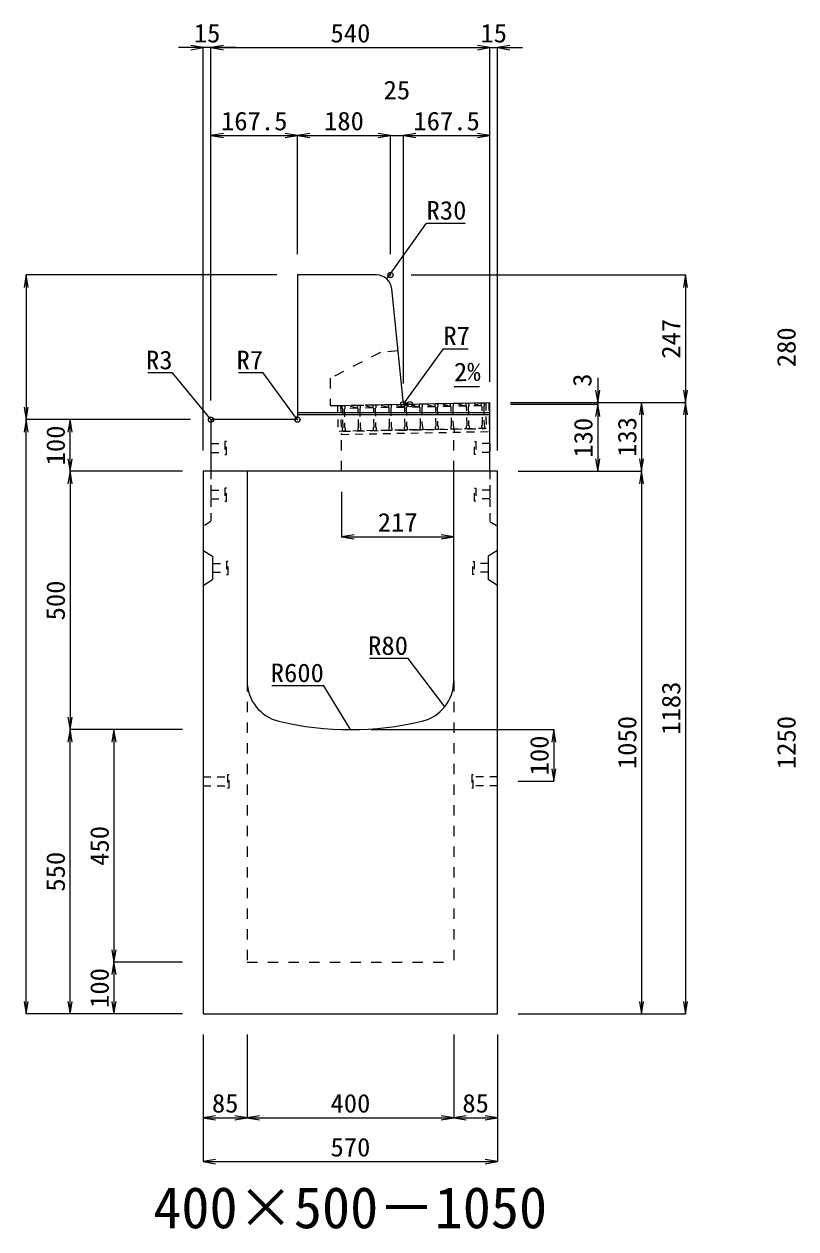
# Model space of a CAD drawing. Units: millimetres at full size; some dimension numbers follow another scale. Extents: x -18734 to 51600, y -18820 to 17820.
# Drawn here: x 33418 to 34913, y 8134 to 10466 of the extents above; entities that cross this region are included whole.
import ezdxf
from ezdxf.enums import TextEntityAlignment as Align

# ---------------------------------------------------------------- set-up
doc = ezdxf.new("R2010")
doc.units = ezdxf.units.MM
doc.header["$LTSCALE"] = 20
doc.header["$PDMODE"] = 32
doc.header["$PDSIZE"] = 10
doc.linetypes.add('USER1', pattern=[2, 1, -1])
doc.linetypes.add('USER2', pattern=[1.35, 0.75, -0.6])
for name, color, linetype, lineweight in [('インサート', 3, 'USER2', 9), ('グレーチング', 7, 'USER2', 5), ('受枠', 3, 'USER2', 9), ('寸法線', 7, 'Continuous', 13), ('引出線', 4, 'Continuous', 13), ('本体', 2, 'Continuous', 13), ('目地', 132, 'Continuous', 5)]:
    doc.layers.add(name, color=color, linetype=linetype, lineweight=lineweight)
doc.layers.add('作業エリア', color=11, linetype='Continuous')
doc.layers.add('文字', color=7, linetype='Continuous')
doc.styles.add('ＭＳ 明朝', font='')
doc.styles.get('ＭＳ 明朝').set_extended_font_data('MS Mincho')

# ---------------------------------------------------------------- blocks, each defined once
blk = doc.blocks.new('open_arrow')
at = {"color": 0, "linetype": 'Continuous', "lineweight": -2}
blk.add_lwpolyline([(7.5, 1.25), (0, 0), (7.5, -1.25)], dxfattribs=at)

msp = doc.modelspace()

# ---------------------------------------------------------------- linework, layer by layer
at = {"layer": 'インサート'}
for p, q in [((33810, 9657.5), (33807, 9657.5)), ((33807, 9657.5), (33807, 9632.5)), ((33810, 9632.5), (33810, 9657.5)), ((34290, 9657.5), (34293, 9657.5)), ((34290, 9632.5), (34290, 9657.5)), ((34293, 9657.5), (34293, 9632.5)), ((33780, 9653.5), (33807, 9653.5)), ((33780, 9653.5), (33780, 9636.5)), ((33780, 9636.5), (33807, 9636.5)), ((33807, 9632.5), (33810, 9632.5)), ((34293, 9632.5), (34290, 9632.5)), ((34320, 9653.5), (34293, 9653.5)), ((34320, 9636.5), (34293, 9636.5)), ((34320, 9653.5), (34320, 9636.5)), ((33780, 9563.5), (33807, 9563.5)), ((33780, 9563.5), (33780, 9546.5)), ((33810, 9567.5), (33807, 9567.5)), ((33807, 9567.5), (33807, 9542.5)), ((33810, 9542.5), (33810, 9567.5)), ((34290, 9567.5), (34293, 9567.5)), ((34290, 9542.5), (34290, 9567.5)), ((34293, 9567.5), (34293, 9542.5)), ((34320, 9563.5), (34293, 9563.5)), ((34320, 9563.5), (34320, 9546.5)), ((33780, 9546.5), (33807, 9546.5)), ((33807, 9542.5), (33810, 9542.5)), ((34293, 9542.5), (34290, 9542.5)), ((34320, 9546.5), (34293, 9546.5)), ((33783.2, 9421.5), (33810.2, 9421.5)), ((33783.2, 9421.5), (33783.2, 9404.5)), ((33813.2, 9425.5), (33810.2, 9425.5)), ((33810.2, 9425.5), (33810.2, 9400.5)), ((33813.2, 9400.5), (33813.2, 9425.5)), ((34286.8, 9425.5), (34289.8, 9425.5)), ((34286.8, 9400.5), (34286.8, 9425.5)), ((34289.8, 9425.5), (34289.8, 9400.5)), ((34316.8, 9421.5), (34289.8, 9421.5)), ((34316.8, 9421.5), (34316.8, 9404.5)), ((33783.2, 9404.5), (33810.2, 9404.5)), ((33810.2, 9400.5), (33813.2, 9400.5)), ((34289.8, 9400.5), (34286.8, 9400.5)), ((34316.8, 9404.5), (34289.8, 9404.5)), ((33765, 9008.5), (33812, 9008.5)), ((33765, 9008.5), (33765, 8991.5)), ((33815, 9012.5), (33812, 9012.5)), ((33812, 9012.5), (33812, 8987.5)), ((33815, 8987.5), (33815, 9012.5)), ((34288, 9012.5), (34285, 9012.5)), ((34285, 9012.5), (34285, 8987.5)), ((34288, 8987.5), (34288, 9012.5)), ((34335, 9008.5), (34288, 9008.5)), ((34335, 8991.5), (34335, 9008.5)), ((33765, 8991.5), (33812, 8991.5)), ((33812, 8987.5), (33815, 8987.5)), ((34285, 8987.5), (34288, 8987.5)), ((34335, 8991.5), (34288, 8991.5))]:
    msp.add_line(p, q, dxfattribs=at)
at = {"layer": 'グレーチング'}
for p, q in [((34033.97, 9727.46), (34308.92, 9732.79)), ((34064.08, 9722.05), (34038.97, 9727.56)), ((34094.07, 9722.63), (34068.96, 9728.14)), ((34124.07, 9723.21), (34098.96, 9728.72)), ((34154.06, 9723.79), (34128.95, 9729.3)), ((34154.06, 9723.79), (34129.07, 9723.3)), ((34184.06, 9724.37), (34158.95, 9729.88)), ((34184.06, 9724.37), (34159.06, 9723.88)), ((34214.05, 9724.95), (34188.94, 9730.46)), ((34214.05, 9724.95), (34189.06, 9724.46)), ((34244.05, 9725.53), (34218.93, 9731.04)), ((34244.05, 9725.53), (34219.05, 9725.05)), ((34274.04, 9726.11), (34248.93, 9731.62)), ((34274.04, 9726.11), (34249.05, 9725.63)), ((34304.04, 9726.69), (34278.92, 9732.2)), ((34304.04, 9726.69), (34279.04, 9726.21)), ((34064.08, 9722.05), (34039.08, 9721.56)), ((34094.07, 9722.63), (34069.08, 9722.14)), ((34124.07, 9723.21), (34099.07, 9722.72)), ((34034.94, 9677.47), (34309.89, 9682.79))]:
    msp.add_line(p, q, dxfattribs=at)
for points in [[(34033.97, 9727.46), (34038.97, 9727.56), (34039.08, 9721.56), (34038.1, 9720.54), (34038.8, 9684.55), (34039.82, 9683.57), (34039.94, 9677.57), (34034.94, 9677.47), (34034.82, 9683.47), (34035.8, 9684.49), (34035.1, 9720.48), (34034.09, 9721.47)], [(34068.8, 9685.13), (34069.81, 9684.15), (34069.93, 9678.15), (34064.93, 9678.05), (34064.82, 9684.05), (34065.8, 9685.07), (34065.1, 9721.07), (34064.08, 9722.05), (34063.96, 9728.04), (34068.96, 9728.14), (34069.08, 9722.14), (34068.1, 9721.12)], [(34098.79, 9685.71), (34099.81, 9684.73), (34099.92, 9678.73), (34094.93, 9678.63), (34094.81, 9684.63), (34095.79, 9685.65), (34095.09, 9721.65), (34094.07, 9722.63), (34093.96, 9728.62), (34098.96, 9728.72), (34099.07, 9722.72), (34098.09, 9721.7)], [(34128.78, 9686.29), (34129.8, 9685.31), (34129.92, 9679.31), (34124.92, 9679.21), (34124.8, 9685.21), (34125.78, 9686.23), (34125.09, 9722.23), (34124.07, 9723.21), (34123.95, 9729.21), (34128.95, 9729.3), (34129.07, 9723.3), (34128.09, 9722.28)], [(34158.78, 9686.87), (34159.8, 9685.89), (34159.91, 9679.89), (34154.91, 9679.8), (34154.8, 9685.79), (34155.78, 9686.81), (34155.08, 9722.81), (34154.06, 9723.79), (34153.95, 9729.79), (34158.95, 9729.88), (34159.06, 9723.88), (34158.08, 9722.86)], [(34185.77, 9687.39), (34185.08, 9723.39), (34184.06, 9724.37), (34183.94, 9730.37), (34188.94, 9730.46), (34189.06, 9724.46), (34188.08, 9723.45), (34188.77, 9687.45), (34189.79, 9686.47), (34189.91, 9680.47), (34184.91, 9680.38), (34184.79, 9686.37)], [(34215.77, 9687.97), (34215.07, 9723.97), (34214.05, 9724.95), (34213.94, 9730.95), (34218.93, 9731.04), (34219.05, 9725.05), (34218.07, 9724.03), (34218.77, 9688.03), (34219.79, 9687.05), (34219.9, 9681.05), (34214.9, 9680.96), (34214.79, 9686.96)], [(34249.05, 9725.63), (34248.06, 9724.61), (34248.76, 9688.61), (34249.78, 9687.63), (34249.9, 9681.63), (34244.9, 9681.54), (34244.78, 9687.54), (34245.76, 9688.56), (34245.07, 9724.55), (34244.05, 9725.53), (34243.93, 9731.53), (34248.93, 9731.62)], [(34279.04, 9726.21), (34278.06, 9725.19), (34278.76, 9689.19), (34279.78, 9688.21), (34279.89, 9682.21), (34274.89, 9682.12), (34274.78, 9688.12), (34275.76, 9689.14), (34275.06, 9725.13), (34274.04, 9726.11), (34273.92, 9732.11), (34278.92, 9732.2)], [(34304.89, 9682.7), (34304.77, 9688.7), (34305.75, 9689.72), (34305.05, 9725.71), (34304.04, 9726.69), (34303.92, 9732.69), (34308.92, 9732.79), (34309.03, 9726.79), (34308.05, 9725.77), (34308.75, 9689.77), (34309.77, 9688.79), (34309.89, 9682.79)]]:
    msp.add_lwpolyline(points, close=True, dxfattribs=at)
at = {"layer": '作業エリア'}
for p in [(34127.5, 9980), (34152.5, 9730), (34165, 9730), (33780, 9700), (33947.5, 9700)]:
    msp.add_point(p, dxfattribs=at)
at = {"layer": '受枠'}
for p, q in [((34024.97, 9727.29), (34317.92, 9732.96)), ((34024.97, 9727.29), (34025.94, 9677.3)), ((34030.97, 9727.41), (34032.05, 9671.42)), ((34311.92, 9732.84), (34312.89, 9682.85)), ((34317.92, 9732.96), (34319, 9676.97)), ((34312.89, 9682.85), (34025.94, 9677.3)), ((34032.05, 9671.42), (34319, 9676.97))]:
    msp.add_line(p, q, dxfattribs=at)
at = {"layer": '受枠', "linetype": 'Continuous'}
msp.add_line((34250.9, 9681.65), (34251.01, 9675.65), dxfattribs=at)
at = {"layer": '寸法線'}
for p, q in [((33828, 10419.95), (33717, 10419.95)), ((33765, 9640), (33765, 10419.95)), ((33780, 10419.95), (34320, 10419.95)), ((33780, 9737), (33780, 10419.95)), ((33780, 9737), (33780, 10419.95)), ((34272, 10419.95), (34383, 10419.95)), ((34320, 9773), (34320, 10419.95)), ((34320, 9773), (34320, 10419.95)), ((34335, 9640), (34335, 10419.95)), ((33780, 10249.95), (33947.5, 10249.95)), ((33780, 9737), (33780, 10249.95)), ((33947.5, 10020), (33947.5, 10249.95)), ((33947.5, 10249.95), (34127.5, 10249.95)), ((33947.5, 10020), (33947.5, 10249.95)), ((34079.5, 10249.95), (34200.5, 10249.95)), ((34127.5, 10020), (34127.5, 10249.95)), ((34127.5, 10020), (34127.5, 10249.95)), ((34152.5, 9770), (34152.5, 10249.95)), ((34152.5, 10249.95), (34320, 10249.95)), ((34152.5, 9770), (34152.5, 10249.95)), ((34320, 9773), (34320, 10249.95)), ((33422.06, 9980), (33422.06, 9700)), ((33907.5, 9980), (33422.06, 9980)), ((34167.5, 9980), (34698.78, 9980)), ((34698.78, 9980), (34698.78, 9733)), ((34528.78, 9781), (34528.78, 9682)), ((34360, 9733), (34528.78, 9733)), ((34360, 9733), (34613.78, 9733)), ((34360, 9733), (34698.78, 9733)), ((34360, 9733), (34698.78, 9733)), ((34360, 9730), (34528.78, 9730)), ((34360, 9730), (34528.78, 9730)), ((34528.78, 9730), (34528.78, 9600)), ((34613.78, 9733), (34613.78, 9600)), ((34698.78, 9733), (34698.78, 8550)), ((33740, 9700), (33422.06, 9700)), ((33422.06, 8550), (33422.06, 9700)), ((33740, 9700), (33422.06, 9700)), ((33507.06, 9600), (33507.06, 9700)), ((33740, 9700), (33507.06, 9700)), ((33507.06, 9600), (33507.06, 9100)), ((33725, 9600), (33507.06, 9600)), ((33725, 9600), (33507.06, 9600)), ((34375, 9600), (34528.78, 9600)), ((34375, 9600), (34613.78, 9600)), ((34375, 9600), (34613.78, 9600)), ((34613.78, 9600), (34613.78, 8550)), ((34033, 9560), (34033, 9473.33)), ((34033, 9473.33), (34250, 9473.33)), ((33725, 9100), (33507.06, 9100)), ((33507.06, 8550), (33507.06, 9100)), ((33725, 9100), (33507.06, 9100)), ((33592.06, 9100), (33592.06, 8650)), ((33725, 9100), (33592.06, 9100)), ((34090, 9100), (34443.78, 9100)), ((34443.78, 9100), (34443.78, 9000)), ((34375, 9000), (34443.78, 9000)), ((33725, 8650), (33592.06, 8650)), ((33592.06, 8650), (33592.06, 8550)), ((33725, 8650), (33592.06, 8650)), ((33725, 8550), (33422.06, 8550)), ((33725, 8550), (33507.06, 8550)), ((33725, 8550), (33592.06, 8550)), ((34375, 8550), (34613.78, 8550)), ((34375, 8550), (34698.78, 8550)), ((33765, 8510), (33765, 8348.84)), ((33765, 8510), (33765, 8263.84)), ((33850, 8510), (33850, 8348.84)), ((33850, 8510), (33850, 8348.84)), ((34250, 8510), (34250, 8348.84)), ((34250, 8510), (34250, 8348.84)), ((34335, 8510), (34335, 8348.84)), ((34335, 8510), (34335, 8263.84)), ((33765, 8348.84), (33850, 8348.84)), ((33850, 8348.84), (34250, 8348.84)), ((34250, 8348.84), (34335, 8348.84)), ((33765, 8263.84), (34335, 8263.84))]:
    msp.add_line(p, q, dxfattribs=at)
at = {"layer": '引出線'}
for points in [[(34120.48, 9972.24), (34197.4, 10079.93), (34272.08, 10079.93)], [(34154.14, 9731.81), (34230, 9837.02), (34277.93, 9837.02)], [(33780.88, 9699.12), (33705.62, 9790.3), (33657.89, 9790.3)], [(33945.45, 9702.05), (33880.97, 9790.3), (33833.04, 9790.3)], [(34251.14, 9763.26), (34299.85, 9764.23), (34251.11, 9763.26)], [(34232.76, 9144.42), (34161.5, 9237.53), (34086.83, 9237.53)], [(34050, 9100), (33998.63, 9184.75), (33897.63, 9184.75)]]:
    msp.add_lwpolyline(points, dxfattribs=at)
at = {"layer": '本体'}
for p, q in [((33947.5, 9980), (33947.5, 9707)), ((34100.35, 9980), (33947.5, 9980)), ((34151.87, 9736.3), (34130.2, 9952.99)), ((34165, 9730), (34158.83, 9730)), ((34165, 9730), (34320, 9733)), ((34320, 9600), (34320, 9733)), ((33780, 9697), (33780, 9600)), ((33940.5, 9700), (33783, 9700)), ((33765, 9600), (33765, 8550)), ((33850, 9600), (33765, 9600)), ((34320, 9600), (33780, 9600)), ((33850, 9600), (33850, 9194.04)), ((34250, 9194.04), (34250, 9600)), ((34335, 9600), (34250, 9600)), ((34335, 8550), (34335, 9600)), ((33765, 8550), (34335, 8550))]:
    msp.add_line(p, q, dxfattribs=at)
at = {"layer": '本体', "linetype": 'USER1'}
for p, q in [((34108, 9830), (34011, 9780)), ((34142.2, 9833), (34108, 9830)), ((34011, 9780), (34011, 9727.02)), ((34011, 9727.02), (34165, 9730)), ((34033, 9600), (34033, 9677.44)), ((34250, 9600), (34250, 9681.64))]:
    msp.add_line(p, q, dxfattribs=at)
at = {"layer": '本体', "linetype": 'USER2', "lineweight": 9}
for p, q in [((33780, 9600), (33780, 9503)), ((34320, 9600), (34320, 9503)), ((33780, 9503), (33765, 9493.5)), ((34320, 9503), (34335, 9493.5))]:
    msp.add_line(p, q, dxfattribs=at)
at = {"layer": '本体', "lineweight": 9}
for p, q in [((33765, 9447), (33783.2, 9435.5)), ((34335, 9447), (34316.8, 9435.5)), ((33783.2, 9435.5), (33783.2, 9390.5)), ((34316.8, 9435.5), (34316.8, 9390.5)), ((33765, 9379), (33783.2, 9390.5)), ((34335, 9379), (34316.8, 9390.5))]:
    msp.add_line(p, q, dxfattribs=at)
at = {"layer": '本体', "linetype": 'USER1', "lineweight": 15}
for p, q in [((33850, 9194.04), (33850, 8650)), ((34250, 9194.04), (34250, 8650)), ((33850, 8650), (34250, 8650))]:
    msp.add_line(p, q, dxfattribs=at)
at = {"layer": '本体'}
for centre, radius, start, end in [((34100.35, 9950), 30, 5.71059, 90), ((34158.83, 9737), 7, 185.71059, 270), ((33940.5, 9707), 7, 270, 0), ((33783, 9697), 3, 90, 180), ((33930, 9194.04), 80, 180, 256.65764), ((34170, 9194.04), 80, 283.34236, 0), ((34050, 9700), 600, 256.65764, 283.34236)]:
    msp.add_arc(centre, radius, start, end, dxfattribs=at)
at = {"layer": '目地'}
for p, q in [((34320, 9713), (33947.5, 9713)), ((34320, 9709), (33947.5, 9709))]:
    msp.add_line(p, q, dxfattribs=at)

# ---------------------------------------------------------------- block references
at = {"layer": '寸法線', "xscale": 3.2, "yscale": 3.2}
for p, rotation in [((33765, 10419.95), 180), ((34320, 10419.95), 180), ((34320, 10419.95), 180), ((33947.5, 10249.95), 180), ((34127.5, 10249.95), 180), ((34127.5, 10249.95), 180), ((34320, 10249.95), 180), ((33422.06, 9980), 270), ((34698.78, 9980), 270), ((34528.78, 9733), 90), ((34698.78, 9733), 90), ((33422.06, 9700), 90), ((34528.78, 9730), 270), ((34528.78, 9730), 270), ((34613.78, 9733), 270), ((34698.78, 9733), 270), ((33422.06, 9700), 270), ((33507.06, 9700), 270), ((33507.06, 9600), 90), ((34528.78, 9600), 90), ((34613.78, 9600), 90), ((33507.06, 9600), 270), ((34613.78, 9600), 270), ((34250, 9473.33), 180), ((33507.06, 9100), 90), ((33507.06, 9100), 270), ((33592.06, 9100), 270), ((34443.78, 9100), 270), ((34443.78, 9000), 90), ((33592.06, 8650), 90), ((33592.06, 8650), 270), ((33422.06, 8550), 90), ((33507.06, 8550), 90), ((33592.06, 8550), 90), ((34613.78, 8550), 90), ((34698.78, 8550), 90), ((33850, 8348.84), 180), ((34250, 8348.84), 180), ((34335, 8348.84), 180), ((34335, 8263.84), 180)]:
    msp.add_blockref('open_arrow', p, dxfattribs=dict(at, rotation=rotation))
for p in [(33780, 10419.95), (33780, 10419.95), (34335, 10419.95), (33780, 10249.95), (33947.5, 10249.95), (34152.5, 10249.95), (34152.5, 10249.95), (34033, 9473.33), (33765, 8348.84), (33850, 8348.84), (34250, 8348.84), (33765, 8263.84)]:
    msp.add_blockref('open_arrow', p, dxfattribs=at)
at = {"layer": '引出線', "xscale": 0.0533, "yscale": 0.0533}
for p, rotation in [((34120.48, 9972.24), 54.5), ((34251.14, 9763.26), 1.1), ((34154.14, 9731.81), 54.2), ((33945.45, 9702.05), 126.2), ((33780.88, 9699.12), 129.5), ((34232.76, 9144.42), 127.4), ((34050, 9100), 121.2)]:
    msp.add_blockref('open_arrow', p, dxfattribs=dict(at, rotation=rotation))

# ---------------------------------------------------------------- texts
at = {"layer": '寸法線', "style": 'ＭＳ 明朝', "width": 1.05}
for s, p in [('15', (33772.5, 10447.95)), ('540', (34050, 10447.95)), ('15', (34327.5, 10447.95)), ('25', (34140, 10337.95)), ('167.5', (33863.75, 10277.95)), ('180', (34037.5, 10277.95)), ('167.5', (34236.25, 10277.95)), ('217', (34141.5, 9501.33)), ('85', (33807.5, 8376.84)), ('400', (34050, 8376.84)), ('85', (34292.5, 8376.84)), ('570', (34050, 8291.84))]:
    msp.add_text(s, height=36.03, dxfattribs=at).set_placement(p, align=Align.MIDDLE_CENTER)
for s, p in [('247', (34670.78, 9856.5)), ('280', (34894.06, 9840)), ('3', (34498.78, 9776.34)), ('130', (34500.78, 9665)), ('133', (34585.78, 9666.5)), ('100', (33479.06, 9650)), ('500', (33479.06, 9350)), ('1183', (34670.78, 9141.5)), ('1050', (34585.78, 9075)), ('1250', (34894.06, 9075)), ('100', (34415.78, 9050)), ('450', (33564.06, 8875)), ('550', (33479.06, 8825)), ('100', (33564.06, 8600))]:
    msp.add_text(s, height=36.03, rotation=90, dxfattribs=at).set_placement(p, align=Align.MIDDLE_CENTER)
at = {"layer": '引出線', "style": 'ＭＳ 明朝', "width": 1.05}
for s, p in [('R30', (34197.4, 10123.13)), ('R7', (34230, 9880.22))]:
    msp.add_text(s, height=36.03, dxfattribs=at).set_placement(p, align=Align.TOP_LEFT)
for s, p in [('R3', (33705.62, 9833.5)), ('R7', (33880.97, 9833.5)), ('R80', (34161.5, 9280.73)), ('R600', (33998.63, 9227.95))]:
    msp.add_text(s, height=36.03, dxfattribs=at).set_placement(p, align=Align.TOP_RIGHT)
msp.add_text('2%', height=36.03, rotation=1.146, dxfattribs=at).set_placement((34250.17, 9810.15), align=Align.TOP_LEFT)
at = {"layer": '文字', "style": 'ＭＳ 明朝'}
msp.add_text('400×500－1050', height=80.06, dxfattribs=at).set_placement((34049.52, 8175.03), align=Align.MIDDLE_CENTER)

doc.saveas('drawing.dxf')
